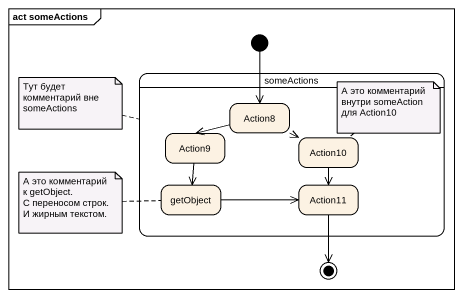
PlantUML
@startuml
mainframe act someActions
hide empty description
state initial1 <<start>>
state someActions {
  state Action8
  state Action9
  state Action10
  state getObject
  state Action11
}
state final1 <<end>>
initial1 --> Action8
Action8 -left-> Action9
Action8 -right-> Action10
Action9 --> getObject
Action10 --> Action11
getObject -right-> Action11
Action11 --> final1
note left of someActions : Тут будет комментарий вне someActions
note top of Action10 : А это комментарий внутри someAction для Action10
note left of getObject
  А это комментарий к getObject.
  С переносом строк.
  И жирным текстом.
end note
@enduml
